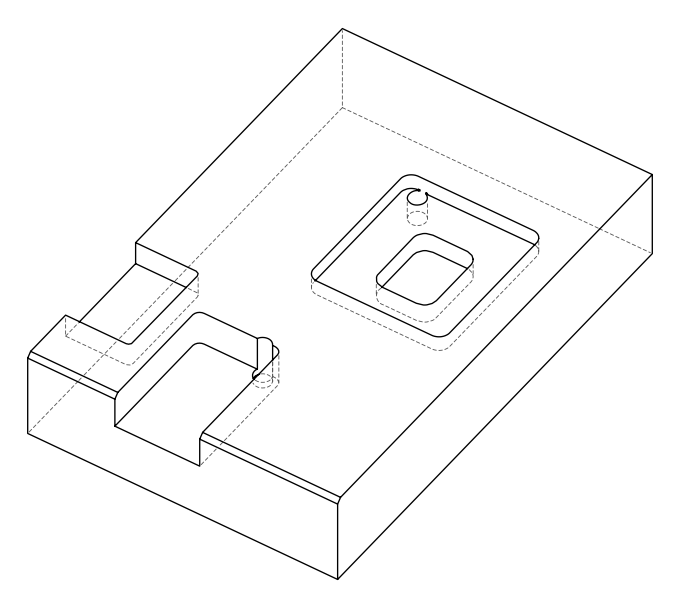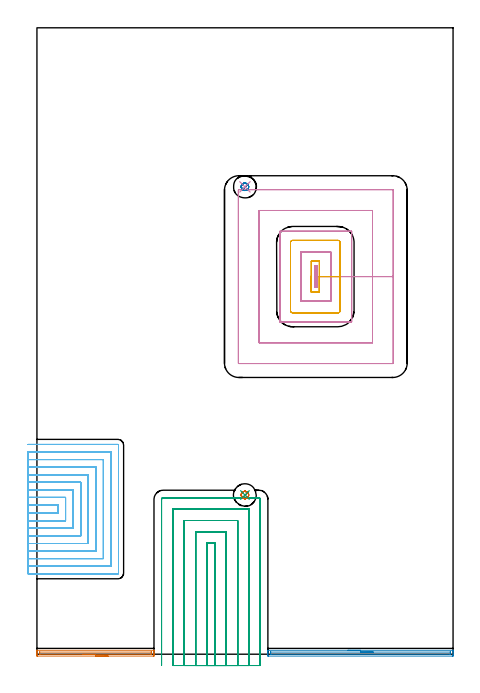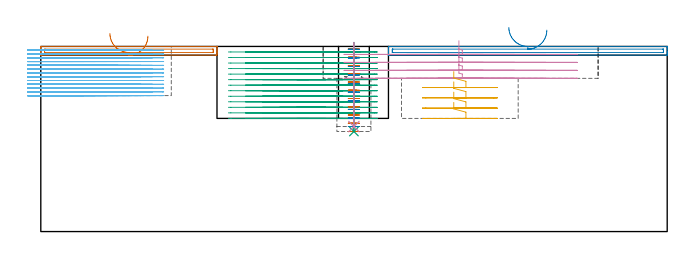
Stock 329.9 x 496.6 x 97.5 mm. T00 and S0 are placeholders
(PLAN: 10 operations, 5 tool changes, 125.8 min)
(1 AREA_MILL | FG_CHAMFER_SURFACE | UGT0205_001 | 1.66 min | 1013 mm3)
(2 AREA_MILL_1 | FG_CHAMFER_SURFACE_1 | UGT0205_001 | 2.52 min | 1586 mm3)
(3 MILL_OPEN_POCKET | POCKET_OPEN | NXT0201_011 | Follow Part, ap 3, ae 75% | 45.01 min | 444012 mm3)
(4 MILL_RECTANGULAR_POCKET | POCKET_RECTANGULAR_STRAIGHT | UGT0201_105 | Follow Part, ap 5.5, ae 75% | 11.6 min | 387182 mm3)
(5 MILL_RECTANGULAR_POCKET_1 | POCKET_RECTANGULAR_STRAIGHT_1 | UGT0201_105 | Follow Part, ap 5.5, ae 75% | 2.69 min | 100050 mm3)
(6 MILL_SLOT | SLOT_PARTIAL_RECTANGULAR | NXT0201_009 | Follow Part, ap 2, ae 75% | 59.21 min | 196419 mm3)
(7 MILL_BLIND_HOLE_FROM_SOLID_MATERIAL | STEP1POCKET | NXT0201_011 | Spiral | 1.42 min | 3951 mm3)
(8 MILL_BLIND_HOLE_FROM_SOLID_MATERIAL_1 | STEP1POCKET_1 | NXT0201_011 | Spiral | 1.3 min | 6439 mm3)
(9 BORE_BLIND_HOLE | STEP1POCKET | UGT0332_075 | 0.19 min | 0 mm3)
(10 BORE_BLIND_HOLE_1 | STEP1POCKET_1 | UGT0332_075 | 0.18 min | 0 mm3)
(TOOL UGT0205_001 | Chamfer Mill 20 x 3 x 45 deg. | D20 FL50 Z2)
(TOOL NXT0201_011 | ENDMILL 12mm [2P460-1200-NA 1630] | D12 FL38 Z6)
(TOOL UGT0201_105 | End Mill 22 mm | D22 FL25 Z2)
(TOOL NXT0201_009 | ENDMILL 8mm [2P460-0800-NA 1630] | D8 FL26 Z6)
(TOOL UGT0332_075 | 17.75 mm Rough Boring Bar | D17.75)
(OP 1 AREA_MILL)
G17 G21 G94 G90
T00 M6
G54
G17 G0 G90 X56.4 Y-1.5 S1061 M3
G43 Z107.5 H0
Z102.9
G94 G1 X56.362 Z102.028 F250.
X56.248 Z101.164
X56.059 Z100.312
X55.797 Z99.48
X55.463 Z98.674
X55.06 Z97.9
X54.591 Z97.164
X54.06 Z96.472
X53.471 Z95.829
X52.828 Z95.24
X52.136 Z94.708
X51.4 Z94.24
X50.626 Z93.837
X49.82 Z93.503
X48.988 Z93.241
X48.136 Z93.052
X47.272 Z92.938
X46.4 Z92.9
X0.57
X0.049 Y-1.493 Z92.903
X0.008 Y-1.49 Z92.905
X0. Y-0.974 Z93.421
Y-0.336 Z94.062
Y-0.087 Z94.31
Y0.551 Z94.948
Y0.8 Z95.196
Y1.298 Z95.697
Y2.076 Z96.475
Y2.574 Z96.972
Y2.805 Z97.204
X0.007 Y3.078 Z97.47
X0.01 Y3.097 Z97.489
X0.125 Y3.1 Z97.5
X92.675
X92.79 Y3.097 Z97.489
X92.793 Y3.078 Z97.47
X92.8 Y2.805 Z97.203
Y2.076 Z96.475
Y1.298 Z95.697
Y0.8 Z95.196
Y0.551 Z94.948
Y-0.087 Z94.31
Y-0.336 Z94.062
X92.796 Y-0.974 Z93.421
X92.792 Y-1.49 Z92.905
X92.751 Y-1.493 Z92.903
X92.23 Y-1.5 Z92.9
X46.4
Y-0.086 Z94.314
X2.35
X2.128 Y-0.082 Z94.318
X2.025 Y-0.079 Z94.321
X2.01 Y-0.024 Z94.376
X2.006 Y0.045 Z94.445
X2.001 Y0.261 Z94.661
Y0.8 Z95.2
X2.002 Y1.146 Z95.546
X2.01 Y1.497 Z95.897
X2.026 Y1.679 Z96.079
X2.128 Y1.682 Z96.082
X2.35 Y1.686 Z96.086
X90.45
X90.672 Y1.682 Z96.082
X90.775 Y1.679 Z96.079
X90.79 Y1.624 Z96.024
X90.794 Y1.555 Z95.955
X90.799 Y1.339 Z95.739
Y0.8 Z95.2
X90.798 Y0.454 Z94.854
X90.79 Y0.104 Z94.504
X90.774 Y-0.079 Z94.321
X90.672 Y-0.082 Z94.318
X90.45 Y-0.086 Z94.314
X46.4
X45.528 Z94.352
X44.663 Z94.466
X43.812 Z94.655
X42.98 Z94.917
X42.174 Z95.251
X41.4 Z95.654
X40.664 Z96.123
X39.972 Z96.654
X39.329 Z97.243
X38.74 Z97.886
X38.208 Z98.578
X37.74 Z99.314
X37.337 Z100.088
X37.003 Z100.894
X36.741 Z101.726
X36.552 Z102.578
X36.438 Z103.443
X36.4 Z104.314
G0 Z107.5
M5
M2
(OP 2 AREA_MILL_1)
G17 G21 G94 G90
T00 M6
G54
G17 G0 G90 X246.5 Y3.1 S1061 M3
G43 Z107.5 H0
G94 G1 X246.538 Z106.628 F250.
X246.652 Z105.763
X246.841 Z104.912
X247.103 Z104.08
X247.437 Z103.274
X247.84 Z102.5
X248.308 Z101.764
X248.84 Z101.072
X249.429 Z100.429
X250.072 Z99.84
X250.764 Z99.308
X251.5 Z98.84
X252.274 Z98.437
X253.08 Z98.103
X253.912 Z97.841
X254.764 Z97.652
X255.628 Z97.538
X256.5 Z97.5
X329.732
X329.89 Y3.097 Z97.488
X329.893 Y3.07 Z97.461
X329.9 Y2.705 Z97.104
Y2.353 Z96.752
Y1.687 Z96.082
Y0.467 Z94.864
Y-0.087 Z94.308
Y-0.697 Z93.699
X329.897 Y-0.974 Z93.422
X329.892 Y-1.491 Z92.905
X329.81 Y-1.494 Z92.903
X329.286 Y-1.5 Z92.9
X183.714
X183.19 Y-1.494 Z92.903
X183.108 Y-1.491 Z92.905
X183.1 Y-0.974 Z93.422
Y-0.697 Z93.699
Y-0.087 Z94.308
Y0.467 Z94.864
Y0.8 Z95.196
Y1.354 Z95.75
Y1.687 Z96.082
Y2.353 Z96.752
Y2.705 Z97.104
X183.107 Y3.07 Z97.461
X183.11 Y3.097 Z97.488
X183.268 Y3.1 Z97.5
X256.5
Y1.686 Z96.086
X327.5
X327.723 Y1.684 Z96.084
X327.833 Y1.682 Z96.082
X327.881 Y1.679 Z96.079
X327.89 Y1.648 Z96.048
X327.894 Y1.545 Z95.945
X327.899 Y1.29 Z95.69
Y0.8 Z95.2
X327.898 Y0.404 Z94.804
X327.89 Y0.005 Z94.405
X327.881 Y-0.079 Z94.321
X327.834 Y-0.082 Z94.318
X327.723 Y-0.084 Z94.316
X327.5 Y-0.086 Z94.314
X185.5
X185.277 Y-0.084 Z94.316
X185.167 Y-0.081 Z94.319
X185.119 Y-0.079 Z94.321
X185.11 Y-0.048 Z94.352
X185.106 Y0.055 Z94.455
X185.101 Y0.31 Z94.71
X185.1 Y0.8 Z95.2
X185.102 Y1.196 Z95.596
X185.11 Y1.595 Z95.995
X185.119 Y1.679 Z96.079
X185.166 Y1.682 Z96.082
X185.277 Y1.684 Z96.084
X185.5 Y1.686 Z96.086
X256.5
X257.372 Z96.124
X258.236 Z96.238
X259.088 Z96.427
X259.92 Z96.689
X260.726 Z97.023
X261.5 Z97.426
X262.236 Z97.894
X262.928 Z98.425
X263.571 Z99.015
X264.16 Z99.658
X264.692 Z100.35
X265.16 Z101.086
X265.563 Z101.86
X265.897 Z102.666
X266.159 Z103.498
X266.348 Z104.349
X266.462 Z105.214
X266.5 Z106.086
G0 Z107.5
M5
M2
(OP 3 MILL_OPEN_POCKET)
G17 G21 G94 G90
T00 M6
G54
G17 G0 G90 X141.1 Y-9. S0 M3
G43 Z107.5 H1
Z94.585
G94 G1 Y-6. F250.
Y88. F500.
X134.8
Y-6.
Y-9. F250.
X150.1
Y-6.
Y97. F500.
X125.8
Y-6.
Y-9. F250.
X159.1
Y-6.
Y106. F500.
X116.8
Y-6.
Y-9. F250.
X168.1
Y-6.
Y115. F500.
X107.8
Y-6.
Y-9. F250.
X177.1
Y-6.
Y122.7 F500.
G3 X175.8 Y124. R1.3
G1 X100.1
G3 X98.8 Y122.7 R1.3
G1 Y-6.
Y-9. F250.
G0 X141.1 Z91.669
G1 Y-6.
Y88. F500.
X134.8
Y-6.
Y-9. F250.
X150.1
Y-6.
Y97. F500.
X125.8
Y-6.
Y-9. F250.
X159.1
Y-6.
Y106. F500.
X116.8
Y-6.
Y-9. F250.
X168.1
Y-6.
Y115. F500.
X107.8
Y-6.
Y-9. F250.
X177.1
Y-6.
Y122.7 F500.
G3 X175.8 Y124. R1.3
G1 X100.1
G3 X98.8 Y122.7 R1.3
G1 Y-6.
Y-9. F250.
G0 X141.1 Z88.754
G1 Y-6.
Y88. F500.
X134.8
Y-6.
Y-9. F250.
X150.1
Y-6.
Y97. F500.
X125.8
Y-6.
Y-9. F250.
X159.1
Y-6.
Y106. F500.
X116.8
Y-6.
Y-9. F250.
X168.1
Y-6.
Y115. F500.
X107.8
Y-6.
Y-9. F250.
X177.1
Y-6.
Y122.7 F500.
G3 X175.8 Y124. R1.3
G1 X100.1
G3 X98.8 Y122.7 R1.3
G1 Y-6.
Y-9. F250.
G0 X141.1 Z85.838
G1 Y-6.
Y88. F500.
X134.8
Y-6.
Y-9. F250.
X150.1
Y-6.
Y97. F500.
X125.8
Y-6.
Y-9. F250.
X159.1
Y-6.
Y106. F500.
X116.8
Y-6.
Y-9. F250.
X168.1
Y-6.
Y115. F500.
X107.8
Y-6.
Y-9. F250.
X177.1
Y-6.
Y122.7 F500.
G3 X175.8 Y124. R1.3
G1 X100.1
G3 X98.8 Y122.7 R1.3
G1 Y-6.
Y-9. F250.
G0 X141.1 Z82.923
G1 Y-6.
Y88. F500.
X134.8
Y-6.
Y-9. F250.
X150.1
Y-6.
Y97. F500.
X125.8
Y-6.
Y-9. F250.
X159.1
Y-6.
Y106. F500.
X116.8
Y-6.
Y-9. F250.
X168.1
Y-6.
Y115. F500.
X107.8
Y-6.
Y-9. F250.
X177.1
Y-6.
Y122.7 F500.
G3 X175.8 Y124. R1.3
G1 X100.1
G3 X98.8 Y122.7 R1.3
G1 Y-6.
Y-9. F250.
G0 X141.1 Z80.008
G1 Y-6.
Y88. F500.
X134.8
Y-6.
Y-9. F250.
X150.1
Y-6.
Y97. F500.
X125.8
Y-6.
Y-9. F250.
X159.1
Y-6.
Y106. F500.
X116.8
Y-6.
Y-9. F250.
X168.1
Y-6.
Y115. F500.
X107.8
Y-6.
Y-9. F250.
X177.1
Y-6.
Y122.7 F500.
G3 X175.8 Y124. R1.3
G1 X100.1
G3 X98.8 Y122.7 R1.3
G1 Y-6.
Y-9. F250.
G0 X141.1 Z77.092
G1 Y-6.
Y88. F500.
X134.8
Y-6.
Y-9. F250.
X150.1
Y-6.
Y97. F500.
X125.8
Y-6.
Y-9. F250.
X159.1
Y-6.
Y106. F500.
X116.8
Y-6.
Y-9. F250.
X168.1
Y-6.
Y115. F500.
X107.8
Y-6.
Y-9. F250.
X177.1
Y-6.
Y122.7 F500.
G3 X175.8 Y124. R1.3
G1 X100.1
G3 X98.8 Y122.7 R1.3
G1 Y-6.
Y-9. F250.
G0 X141.1 Z74.177
G1 Y-6.
Y88. F500.
X134.8
Y-6.
Y-9. F250.
X150.1
Y-6.
Y97. F500.
X125.8
Y-6.
Y-9. F250.
X159.1
Y-6.
Y106. F500.
X116.8
Y-6.
Y-9. F250.
X168.1
Y-6.
Y115. F500.
X107.8
Y-6.
Y-9. F250.
X177.1
Y-6.
Y122.7 F500.
G3 X175.8 Y124. R1.3
G1 X100.1
G3 X98.8 Y122.7 R1.3
G1 Y-6.
Y-9. F250.
G0 X141.1 Z71.262
G1 Y-6.
Y88. F500.
X134.8
Y-6.
Y-9. F250.
X150.1
Y-6.
Y97. F500.
X125.8
Y-6.
Y-9. F250.
X159.1
Y-6.
Y106. F500.
X116.8
Y-6.
Y-9. F250.
X168.1
Y-6.
Y115. F500.
X107.8
Y-6.
Y-9. F250.
X177.1
Y-6.
Y122.7 F500.
G3 X175.8 Y124. R1.3
G1 X100.1
G3 X98.8 Y122.7 R1.3
G1 Y-6.
Y-9. F250.
G0 X141.1 Z68.346
G1 Y-6.
Y88. F500.
X134.8
Y-6.
Y-9. F250.
X150.1
Y-6.
Y97. F500.
X125.8
Y-6.
Y-9. F250.
X159.1
Y-6.
Y106. F500.
X116.8
Y-6.
Y-9. F250.
X168.1
Y-6.
Y115. F500.
X107.8
Y-6.
Y-9. F250.
X177.1
Y-6.
Y122.7 F500.
G3 X175.8 Y124. R1.3
G1 X100.1
G3 X98.8 Y122.7 R1.3
G1 Y-6.
Y-9. F250.
G0 X141.1 Z65.431
G1 Y-6.
Y88. F500.
X134.8
Y-6.
Y-9. F250.
X150.1
Y-6.
Y97. F500.
X125.8
Y-6.
Y-9. F250.
X159.1
Y-6.
Y106. F500.
X116.8
Y-6.
Y-9. F250.
X168.1
Y-6.
Y115. F500.
X107.8
Y-6.
Y-9. F250.
X177.1
Y-6.
Y122.7 F500.
G3 X175.8 Y124. R1.3
G1 X100.1
G3 X98.8 Y122.7 R1.3
G1 Y-6.
Y-9. F250.
G0 X141.1 Z62.515
G1 Y-6.
Y88. F500.
X134.8
Y-6.
Y-9. F250.
X150.1
Y-6.
Y97. F500.
X125.8
Y-6.
Y-9. F250.
X159.1
Y-6.
Y106. F500.
X116.8
Y-6.
Y-9. F250.
X168.1
Y-6.
Y115. F500.
X107.8
Y-6.
Y-9. F250.
X177.1
Y-6.
Y122.7 F500.
G3 X175.8 Y124. R1.3
G1 X100.1
G3 X98.8 Y122.7 R1.3
G1 Y-6.
Y-9. F250.
G0 X141.1 Z59.6
G1 Y-6.
Y88. F500.
X134.8
Y-6.
Y-9. F250.
X150.1
Y-6.
Y97. F500.
X125.8
Y-6.
Y-9. F250.
X159.1
Y-6.
Y106. F500.
X116.8
Y-6.
Y-9. F250.
X168.1
Y-6.
Y115. F500.
X107.8
Y-6.
Y-9. F250.
X177.1
Y-6.
Y122.7 F500.
G3 X175.8 Y124. R1.3
G1 X100.1
G3 X98.8 Y122.7 R1.3
G1 Y-6.
Y-9. F250.
G0 Z107.5
M5
M2
(OP 4 MILL_RECTANGULAR_POCKET)
G17 G21 G94 G90
T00 M6
G54
G17 G0 G90 X220.2 Y307.521 S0 M3
G43 Z107.5 H0
Z100.5
G94 G1 Y290.9 Z96.046 F250.
X222. Z95.564
Y299.35 Z93.3
Y307.8 F500.
X220.2
Y290.9
X222.
Y299.35
X233.
Y318.8
X209.2
Y279.9
X233.
Y299.35
X249.5
Y335.3
X192.7
Y263.4
X249.5
Y299.35
X266.
Y351.8
X176.2
Y246.9
X266.
Y299.35
X282.5
Y367.9
G3 X282.1 Y368.3 R0.4
G1 X160.1
G3 X159.7 Y367.9 R0.4
G1 Y230.8
G3 X160.1 Y230.4 R0.4
G1 X282.1
G3 X282.5 Y230.8 R0.4
G1 Y299.35
Y300.35
G0 X220.2 Y307.521 Z96.3
G1 Y290.9 Z91.846 F250.
X222. Z91.364
Y299.35 Z89.1
Y307.8 F500.
X220.2
Y290.9
X222.
Y299.35
X233.
Y318.8
X209.2
Y279.9
X233.
Y299.35
X249.5
Y335.3
X192.7
Y263.4
X249.5
Y299.35
X266.
Y351.8
X176.2
Y246.9
X266.
Y299.35
X282.5
Y367.9
G3 X282.1 Y368.3 R0.4
G1 X160.1
G3 X159.7 Y367.9 R0.4
G1 Y230.8
G3 X160.1 Y230.4 R0.4
G1 X282.1
G3 X282.5 Y230.8 R0.4
G1 Y299.35
Y300.35
G0 X220.2 Y307.521 Z92.1
G1 Y290.9 Z87.646 F250.
X222. Z87.164
Y299.35 Z84.9
Y307.8 F500.
X220.2
Y290.9
X222.
Y299.35
X233.
Y318.8
X209.2
Y279.9
X233.
Y299.35
X249.5
Y335.3
X192.7
Y263.4
X249.5
Y299.35
X266.
Y351.8
X176.2
Y246.9
X266.
Y299.35
X282.5
Y367.9
G3 X282.1 Y368.3 R0.4
G1 X160.1
G3 X159.7 Y367.9 R0.4
G1 Y230.8
G3 X160.1 Y230.4 R0.4
G1 X282.1
G3 X282.5 Y230.8 R0.4
G1 Y299.35
Y300.35
G0 X220.2 Y307.521 Z87.9
G1 Y290.9 Z83.446 F250.
X222. Z82.964
Y299.35 Z80.7
Y307.8 F500.
X220.2
Y290.9
X222.
Y299.35
X233.
Y318.8
X209.2
Y279.9
X233.
Y299.35
X249.5
Y335.3
X192.7
Y263.4
X249.5
Y299.35
X266.
Y351.8
X176.2
Y246.9
X266.
Y299.35
X282.5
Y367.9
G3 X282.1 Y368.3 R0.4
G1 X160.1
G3 X159.7 Y367.9 R0.4
G1 Y230.8
G3 X160.1 Y230.4 R0.4
G1 X282.1
G3 X282.5 Y230.8 R0.4
G1 Y299.35
Y300.35
G0 Z107.5
M5
M2
(OP 5 MILL_RECTANGULAR_POCKET_1)
G17 G21 G94 G90
T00 M6
G54
G17 G0 G90 X217.5 Y299.852 S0 M3
G43 Z107.5 H0
Z84.257
G94 G1 Y287.1 Z80.84 F250.
X223.9 Z79.125
Y299.35 Z75.843
Y311.6 F500.
X217.5
Y287.1
X223.9
Y299.35
X240.4
Y326.3
G3 X238.6 Y328.1 R1.8
G1 X202.8
G3 X201. Y326.3 R1.8
G1 Y272.4
G3 X202.8 Y270.6 R1.8
G1 X238.6
G3 X240.4 Y272.4 R1.8
G1 Y299.35
Y300.35
G0 X217.5 Y299.852 Z78.843
G1 Y287.1 Z75.426 F250.
X223.9 Z73.711
Y299.35 Z70.429
Y311.6 F500.
X217.5
Y287.1
X223.9
Y299.35
X240.4
Y326.3
G3 X238.6 Y328.1 R1.8
G1 X202.8
G3 X201. Y326.3 R1.8
G1 Y272.4
G3 X202.8 Y270.6 R1.8
G1 X238.6
G3 X240.4 Y272.4 R1.8
G1 Y299.35
Y300.35
G0 X217.5 Y299.852 Z73.429
G1 Y287.1 Z70.012 F250.
X223.9 Z68.297
Y299.35 Z65.014
Y311.6 F500.
X217.5
Y287.1
X223.9
Y299.35
X240.4
Y326.3
G3 X238.6 Y328.1 R1.8
G1 X202.8
G3 X201. Y326.3 R1.8
G1 Y272.4
G3 X202.8 Y270.6 R1.8
G1 X238.6
G3 X240.4 Y272.4 R1.8
G1 Y299.35
Y300.35
G0 X217.5 Y299.852 Z68.014
G1 Y287.1 Z64.597 F250.
X223.9 Z62.882
Y299.35 Z59.6
Y311.6 F500.
X217.5
Y287.1
X223.9
Y299.35
X240.4
Y326.3
G3 X238.6 Y328.1 R1.8
G1 X202.8
G3 X201. Y326.3 R1.8
G1 Y272.4
G3 X202.8 Y270.6 R1.8
G1 X238.6
G3 X240.4 Y272.4 R1.8
G1 Y299.35
Y300.35
G0 Z107.5
M5
M2
(OP 6 MILL_SLOT)
G17 G21 G94 G90
T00 M6
G54
G17 G0 G90 X-7. Y111.8 S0 M3
G43 Z107.5 H1
Z95.508
G94 G1 X-4. F250.
X16.7 F500.
Y118.3
X-4.
X-7. F250.
Y105.8
X-4.
X22.7 F500.
Y124.3
X-4.
X-7. F250.
Y99.8
X-4.
X28.7 F500.
Y130.3
X-4.
X-7. F250.
Y93.8
X-4.
X34.7 F500.
Y136.3
X-4.
X-7. F250.
Y87.8
X-4.
X40.7 F500.
Y142.3
X-4.
X-7. F250.
Y81.8
X-4.
X46.7 F500.
Y148.3
X-4.
X-7. F250.
Y75.8
X-4.
X52.7 F500.
Y154.3
X-4.
X-7. F250.
Y69.8
X-4.
X58.7 F500.
Y160.3
X-4.
X-7. F250.
Y63.8
X-4.
X64.2 F500.
G3 X64.7 Y64.3 R0.5
G1 Y165.8
G3 X64.2 Y166.3 R0.5
G1 X-4.
X-7. F250.
G0 Y111.8 Z93.515
G1 X-4.
X16.7 F500.
Y118.3
X-4.
X-7. F250.
Y105.8
X-4.
X22.7 F500.
Y124.3
X-4.
X-7. F250.
Y99.8
X-4.
X28.7 F500.
Y130.3
X-4.
X-7. F250.
Y93.8
X-4.
X34.7 F500.
Y136.3
X-4.
X-7. F250.
Y87.8
X-4.
X40.7 F500.
Y142.3
X-4.
X-7. F250.
Y81.8
X-4.
X46.7 F500.
Y148.3
X-4.
X-7. F250.
Y75.8
X-4.
X52.7 F500.
Y154.3
X-4.
X-7. F250.
Y69.8
X-4.
X58.7 F500.
Y160.3
X-4.
X-7. F250.
Y63.8
X-4.
X64.2 F500.
G3 X64.7 Y64.3 R0.5
G1 Y165.8
G3 X64.2 Y166.3 R0.5
G1 X-4.
X-7. F250.
G0 Y111.8 Z91.523
G1 X-4.
X16.7 F500.
Y118.3
X-4.
X-7. F250.
Y105.8
X-4.
X22.7 F500.
Y124.3
X-4.
X-7. F250.
Y99.8
X-4.
X28.7 F500.
Y130.3
X-4.
X-7. F250.
Y93.8
X-4.
X34.7 F500.
Y136.3
X-4.
X-7. F250.
Y87.8
X-4.
X40.7 F500.
Y142.3
X-4.
X-7. F250.
Y81.8
X-4.
X46.7 F500.
Y148.3
X-4.
X-7. F250.
Y75.8
X-4.
X52.7 F500.
Y154.3
X-4.
X-7. F250.
Y69.8
X-4.
X58.7 F500.
Y160.3
X-4.
X-7. F250.
Y63.8
X-4.
X64.2 F500.
G3 X64.7 Y64.3 R0.5
G1 Y165.8
G3 X64.2 Y166.3 R0.5
G1 X-4.
X-7. F250.
G0 Y111.8 Z89.531
G1 X-4.
X16.7 F500.
Y118.3
X-4.
X-7. F250.
Y105.8
X-4.
X22.7 F500.
Y124.3
X-4.
X-7. F250.
Y99.8
X-4.
X28.7 F500.
Y130.3
X-4.
X-7. F250.
Y93.8
X-4.
X34.7 F500.
Y136.3
X-4.
X-7. F250.
Y87.8
X-4.
X40.7 F500.
Y142.3
X-4.
X-7. F250.
Y81.8
X-4.
X46.7 F500.
Y148.3
X-4.
X-7. F250.
Y75.8
X-4.
X52.7 F500.
Y154.3
X-4.
X-7. F250.
Y69.8
X-4.
X58.7 F500.
Y160.3
X-4.
X-7. F250.
Y63.8
X-4.
X64.2 F500.
G3 X64.7 Y64.3 R0.5
G1 Y165.8
G3 X64.2 Y166.3 R0.5
G1 X-4.
X-7. F250.
G0 Y111.8 Z87.538
G1 X-4.
X16.7 F500.
Y118.3
X-4.
X-7. F250.
Y105.8
X-4.
X22.7 F500.
Y124.3
X-4.
X-7. F250.
Y99.8
X-4.
X28.7 F500.
Y130.3
X-4.
X-7. F250.
Y93.8
X-4.
X34.7 F500.
Y136.3
X-4.
X-7. F250.
Y87.8
X-4.
X40.7 F500.
Y142.3
X-4.
X-7. F250.
Y81.8
X-4.
X46.7 F500.
Y148.3
X-4.
X-7. F250.
Y75.8
X-4.
X52.7 F500.
Y154.3
X-4.
X-7. F250.
Y69.8
X-4.
X58.7 F500.
Y160.3
X-4.
X-7. F250.
Y63.8
X-4.
X64.2 F500.
G3 X64.7 Y64.3 R0.5
G1 Y165.8
G3 X64.2 Y166.3 R0.5
G1 X-4.
X-7. F250.
G0 Y111.8 Z85.546
G1 X-4.
X16.7 F500.
Y118.3
X-4.
X-7. F250.
Y105.8
X-4.
X22.7 F500.
Y124.3
X-4.
X-7. F250.
Y99.8
X-4.
X28.7 F500.
Y130.3
X-4.
X-7. F250.
Y93.8
X-4.
X34.7 F500.
Y136.3
X-4.
X-7. F250.
Y87.8
X-4.
X40.7 F500.
Y142.3
X-4.
X-7. F250.
Y81.8
X-4.
X46.7 F500.
Y148.3
X-4.
X-7. F250.
Y75.8
X-4.
X52.7 F500.
Y154.3
X-4.
X-7. F250.
Y69.8
X-4.
X58.7 F500.
Y160.3
X-4.
X-7. F250.
Y63.8
X-4.
X64.2 F500.
G3 X64.7 Y64.3 R0.5
G1 Y165.8
G3 X64.2 Y166.3 R0.5
G1 X-4.
X-7. F250.
G0 Y111.8 Z83.554
G1 X-4.
X16.7 F500.
Y118.3
X-4.
X-7. F250.
Y105.8
X-4.
X22.7 F500.
Y124.3
X-4.
X-7. F250.
Y99.8
X-4.
X28.7 F500.
Y130.3
X-4.
X-7. F250.
Y93.8
X-4.
X34.7 F500.
Y136.3
X-4.
X-7. F250.
Y87.8
X-4.
X40.7 F500.
Y142.3
X-4.
X-7. F250.
Y81.8
X-4.
X46.7 F500.
Y148.3
X-4.
X-7. F250.
Y75.8
X-4.
X52.7 F500.
Y154.3
X-4.
X-7. F250.
Y69.8
X-4.
X58.7 F500.
Y160.3
X-4.
X-7. F250.
Y63.8
X-4.
X64.2 F500.
G3 X64.7 Y64.3 R0.5
G1 Y165.8
G3 X64.2 Y166.3 R0.5
G1 X-4.
X-7. F250.
G0 Y111.8 Z81.562
G1 X-4.
X16.7 F500.
Y118.3
X-4.
X-7. F250.
Y105.8
X-4.
X22.7 F500.
Y124.3
X-4.
X-7. F250.
Y99.8
X-4.
X28.7 F500.
Y130.3
X-4.
X-7. F250.
Y93.8
X-4.
X34.7 F500.
Y136.3
X-4.
X-7. F250.
Y87.8
X-4.
X40.7 F500.
Y142.3
X-4.
X-7. F250.
Y81.8
X-4.
X46.7 F500.
Y148.3
X-4.
X-7. F250.
Y75.8
X-4.
X52.7 F500.
Y154.3
X-4.
X-7. F250.
Y69.8
X-4.
X58.7 F500.
Y160.3
X-4.
X-7. F250.
Y63.8
X-4.
X64.2 F500.
G3 X64.7 Y64.3 R0.5
G1 Y165.8
G3 X64.2 Y166.3 R0.5
G1 X-4.
X-7. F250.
G0 Y111.8 Z79.569
G1 X-4.
X16.7 F500.
Y118.3
X-4.
X-7. F250.
Y105.8
X-4.
X22.7 F500.
Y124.3
X-4.
X-7. F250.
Y99.8
X-4.
X28.7 F500.
Y130.3
X-4.
X-7. F250.
Y93.8
X-4.
X34.7 F500.
Y136.3
X-4.
X-7. F250.
Y87.8
X-4.
X40.7 F500.
Y142.3
X-4.
X-7. F250.
Y81.8
X-4.
X46.7 F500.
Y148.3
X-4.
X-7. F250.
Y75.8
X-4.
X52.7 F500.
Y154.3
X-4.
X-7. F250.
Y69.8
X-4.
X58.7 F500.
Y160.3
X-4.
X-7. F250.
Y63.8
X-4.
X64.2 F500.
G3 X64.7 Y64.3 R0.5
G1 Y165.8
G3 X64.2 Y166.3 R0.5
G1 X-4.
X-7. F250.
G0 Y111.8 Z77.577
G1 X-4.
X16.7 F500.
Y118.3
X-4.
X-7. F250.
Y105.8
X-4.
X22.7 F500.
Y124.3
X-4.
X-7. F250.
Y99.8
X-4.
X28.7 F500.
Y130.3
X-4.
X-7. F250.
Y93.8
X-4.
X34.7 F500.
Y136.3
X-4.
X-7. F250.
Y87.8
X-4.
X40.7 F500.
Y142.3
X-4.
X-7. F250.
Y81.8
X-4.
X46.7 F500.
Y148.3
X-4.
X-7. F250.
Y75.8
X-4.
X52.7 F500.
Y154.3
X-4.
X-7. F250.
Y69.8
X-4.
X58.7 F500.
Y160.3
X-4.
X-7. F250.
Y63.8
X-4.
X64.2 F500.
G3 X64.7 Y64.3 R0.5
G1 Y165.8
G3 X64.2 Y166.3 R0.5
G1 X-4.
X-7. F250.
G0 Y111.8 Z75.585
G1 X-4.
X16.7 F500.
Y118.3
X-4.
X-7. F250.
Y105.8
X-4.
X22.7 F500.
Y124.3
X-4.
X-7. F250.
Y99.8
X-4.
X28.7 F500.
Y130.3
X-4.
X-7. F250.
Y93.8
X-4.
X34.7 F500.
Y136.3
X-4.
X-7. F250.
Y87.8
X-4.
X40.7 F500.
Y142.3
X-4.
X-7. F250.
Y81.8
X-4.
X46.7 F500.
Y148.3
X-4.
X-7. F250.
Y75.8
X-4.
X52.7 F500.
Y154.3
X-4.
X-7. F250.
Y69.8
X-4.
X58.7 F500.
Y160.3
X-4.
X-7. F250.
Y63.8
X-4.
X64.2 F500.
G3 X64.7 Y64.3 R0.5
G1 Y165.8
G3 X64.2 Y166.3 R0.5
G1 X-4.
X-7. F250.
G0 Y111.8 Z73.592
G1 X-4.
X16.7 F500.
Y118.3
X-4.
X-7. F250.
Y105.8
X-4.
X22.7 F500.
Y124.3
X-4.
X-7. F250.
Y99.8
X-4.
X28.7 F500.
Y130.3
X-4.
X-7. F250.
Y93.8
X-4.
X34.7 F500.
Y136.3
X-4.
X-7. F250.
Y87.8
X-4.
X40.7 F500.
Y142.3
X-4.
X-7. F250.
Y81.8
X-4.
X46.7 F500.
Y148.3
X-4.
X-7. F250.
Y75.8
X-4.
X52.7 F500.
Y154.3
X-4.
X-7. F250.
Y69.8
X-4.
X58.7 F500.
Y160.3
X-4.
X-7. F250.
Y63.8
X-4.
X64.2 F500.
G3 X64.7 Y64.3 R0.5
G1 Y165.8
G3 X64.2 Y166.3 R0.5
G1 X-4.
X-7. F250.
G0 Y111.8 Z71.6
G1 X-4.
X16.7 F500.
Y118.3
X-4.
X-7. F250.
Y105.8
X-4.
X22.7 F500.
Y124.3
X-4.
X-7. F250.
Y99.8
X-4.
X28.7 F500.
Y130.3
X-4.
X-7. F250.
Y93.8
X-4.
X34.7 F500.
Y136.3
X-4.
X-7. F250.
Y87.8
X-4.
X40.7 F500.
Y142.3
X-4.
X-7. F250.
Y81.8
X-4.
X46.7 F500.
Y148.3
X-4.
X-7. F250.
Y75.8
X-4.
X52.7 F500.
Y154.3
X-4.
X-7. F250.
Y69.8
X-4.
X58.7 F500.
Y160.3
X-4.
X-7. F250.
Y63.8
X-4.
X64.2 F500.
G3 X64.7 Y64.3 R0.5
G1 Y165.8
G3 X64.2 Y166.3 R0.5
G1 X-4.
X-7. F250.
G0 Z107.5
M5
M2
(OP 7 MILL_BLIND_HOLE_FROM_SOLID_MATERIAL)
G17 G21 G94 G90
T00 M6
G54
G17 G0 G90 X164.9 Y126.2 S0 M3
G43 Z107.5 H1
Z96.155
G94 G3 X164.975 Y129.075 R1.438 F250.
X161.954 Y126.354 R2.875
X164.746 Y123.254 R2.95
X161.954 Y126.354 R-2.95
X163.35 Y124.804 R1.475
X164.9 Y126.2 R1.475
G0 Z91.809
G3 X164.975 Y129.075 R1.438
X161.954 Y126.354 R2.875
X164.746 Y123.254 R2.95
X161.954 Y126.354 R-2.95
X163.35 Y124.804 R1.475
X164.9 Y126.2 R1.475
G0 Z87.464
G3 X164.975 Y129.075 R1.438
X161.954 Y126.354 R2.875
X164.746 Y123.254 R2.95
X161.954 Y126.354 R-2.95
X163.35 Y124.804 R1.475
X164.9 Y126.2 R1.475
G0 Z83.118
G3 X164.975 Y129.075 R1.438
X161.954 Y126.354 R2.875
X164.746 Y123.254 R2.95
X161.954 Y126.354 R-2.95
X163.35 Y124.804 R1.475
X164.9 Y126.2 R1.475
G0 Z78.773
G3 X164.975 Y129.075 R1.438
X161.954 Y126.354 R2.875
X164.746 Y123.254 R2.95
X161.954 Y126.354 R-2.95
X163.35 Y124.804 R1.475
X164.9 Y126.2 R1.475
G0 Z74.427
G3 X164.975 Y129.075 R1.438
X161.954 Y126.354 R2.875
X164.746 Y123.254 R2.95
X161.954 Y126.354 R-2.95
X163.35 Y124.804 R1.475
X164.9 Y126.2 R1.475
G0 Z70.082
G3 X164.975 Y129.075 R1.438
X161.954 Y126.354 R2.875
X164.746 Y123.254 R2.95
X161.954 Y126.354 R-2.95
X163.35 Y124.804 R1.475
X164.9 Y126.2 R1.475
G0 Z65.736
G3 X164.975 Y129.075 R1.438
X161.954 Y126.354 R2.875
X164.746 Y123.254 R2.95
X161.954 Y126.354 R-2.95
X163.35 Y124.804 R1.475
X164.9 Y126.2 R1.475
G0 Z61.391
G3 X164.975 Y129.075 R1.438
X161.954 Y126.354 R2.875
X164.746 Y123.254 R2.95
X161.954 Y126.354 R-2.95
X163.35 Y124.804 R1.475
X164.9 Y126.2 R1.475
G0 Z57.045
G3 X164.975 Y129.075 R1.438
X161.954 Y126.354 R2.875
X164.746 Y123.254 R2.95
X161.954 Y126.354 R-2.95
X163.35 Y124.804 R1.475
X164.9 Y126.2 R1.475
G0 Z52.7
G3 X164.975 Y129.075 R1.438
X161.954 Y126.354 R2.875
X164.746 Y123.254 R2.95
X161.954 Y126.354 R-2.95
X163.35 Y124.804 R1.475
X164.9 Y126.2 R1.475
G0 Z107.5
M5
M2
(OP 8 MILL_BLIND_HOLE_FROM_SOLID_MATERIAL_1)
G17 G21 G94 G90
T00 M6
G54
G17 G0 G90 X164.9 Y370.5 S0 M3
G43 Z107.5 H1
Z95.98
G94 G3 X164.975 Y373.375 R1.438 F250.
X161.954 Y370.654 R2.875
X164.746 Y367.554 R2.95
X161.954 Y370.654 R-2.95
X163.35 Y369.104 R1.475
X164.9 Y370.5 R1.475
G0 Z91.46
G3 X164.975 Y373.375 R1.438
X161.954 Y370.654 R2.875
X164.746 Y367.554 R2.95
X161.954 Y370.654 R-2.95
X163.35 Y369.104 R1.475
X164.9 Y370.5 R1.475
G0 Z86.94
G3 X164.975 Y373.375 R1.438
X161.954 Y370.654 R2.875
X164.746 Y367.554 R2.95
X161.954 Y370.654 R-2.95
X163.35 Y369.104 R1.475
X164.9 Y370.5 R1.475
G0 Z82.42
G3 X164.975 Y373.375 R1.438
X161.954 Y370.654 R2.875
X164.746 Y367.554 R2.95
X161.954 Y370.654 R-2.95
X163.35 Y369.104 R1.475
X164.9 Y370.5 R1.475
G0 Z77.9
G3 X164.975 Y373.375 R1.438
X161.954 Y370.654 R2.875
X164.746 Y367.554 R2.95
X161.954 Y370.654 R-2.95
X163.35 Y369.104 R1.475
X164.9 Y370.5 R1.475
G0 Z73.38
G3 X164.975 Y373.375 R1.438
X161.954 Y370.654 R2.875
X164.746 Y367.554 R2.95
X161.954 Y370.654 R-2.95
X163.35 Y369.104 R1.475
X164.9 Y370.5 R1.475
G0 Z68.86
G3 X164.975 Y373.375 R1.438
X161.954 Y370.654 R2.875
X164.746 Y367.554 R2.95
X161.954 Y370.654 R-2.95
X163.35 Y369.104 R1.475
X164.9 Y370.5 R1.475
G0 Z64.34
G3 X164.975 Y373.375 R1.438
X161.954 Y370.654 R2.875
X164.746 Y367.554 R2.95
X161.954 Y370.654 R-2.95
X163.35 Y369.104 R1.475
X164.9 Y370.5 R1.475
G0 Z59.82
G3 X164.975 Y373.375 R1.438
X161.954 Y370.654 R2.875
X164.746 Y367.554 R2.95
X161.954 Y370.654 R-2.95
X163.35 Y369.104 R1.475
X164.9 Y370.5 R1.475
G0 Z55.3
G3 X164.975 Y373.375 R1.438
X161.954 Y370.654 R2.875
X164.746 Y367.554 R2.95
X161.954 Y370.654 R-2.95
X163.35 Y369.104 R1.475
X164.9 Y370.5 R1.475
G0 Z107.5
M5
M2
(OP 9 BORE_BLIND_HOLE)
G17 G21 G94 G90
T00 M6
G54
G17 G0 G90 X164.9 Y126.2 S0 M3
G43 Z107.5 H0
G94 G85 G98 Z52.7 F250. R99.5
G80
M5
M2
(OP 10 BORE_BLIND_HOLE_1)
G17 G21 G94 G90
T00 M6
G54
G17 G0 G90 X164.9 Y370.5 S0 M3
G43 Z107.5 H0
G94 G85 G98 Z55.3 F250. R99.5
G80
M5
M2
